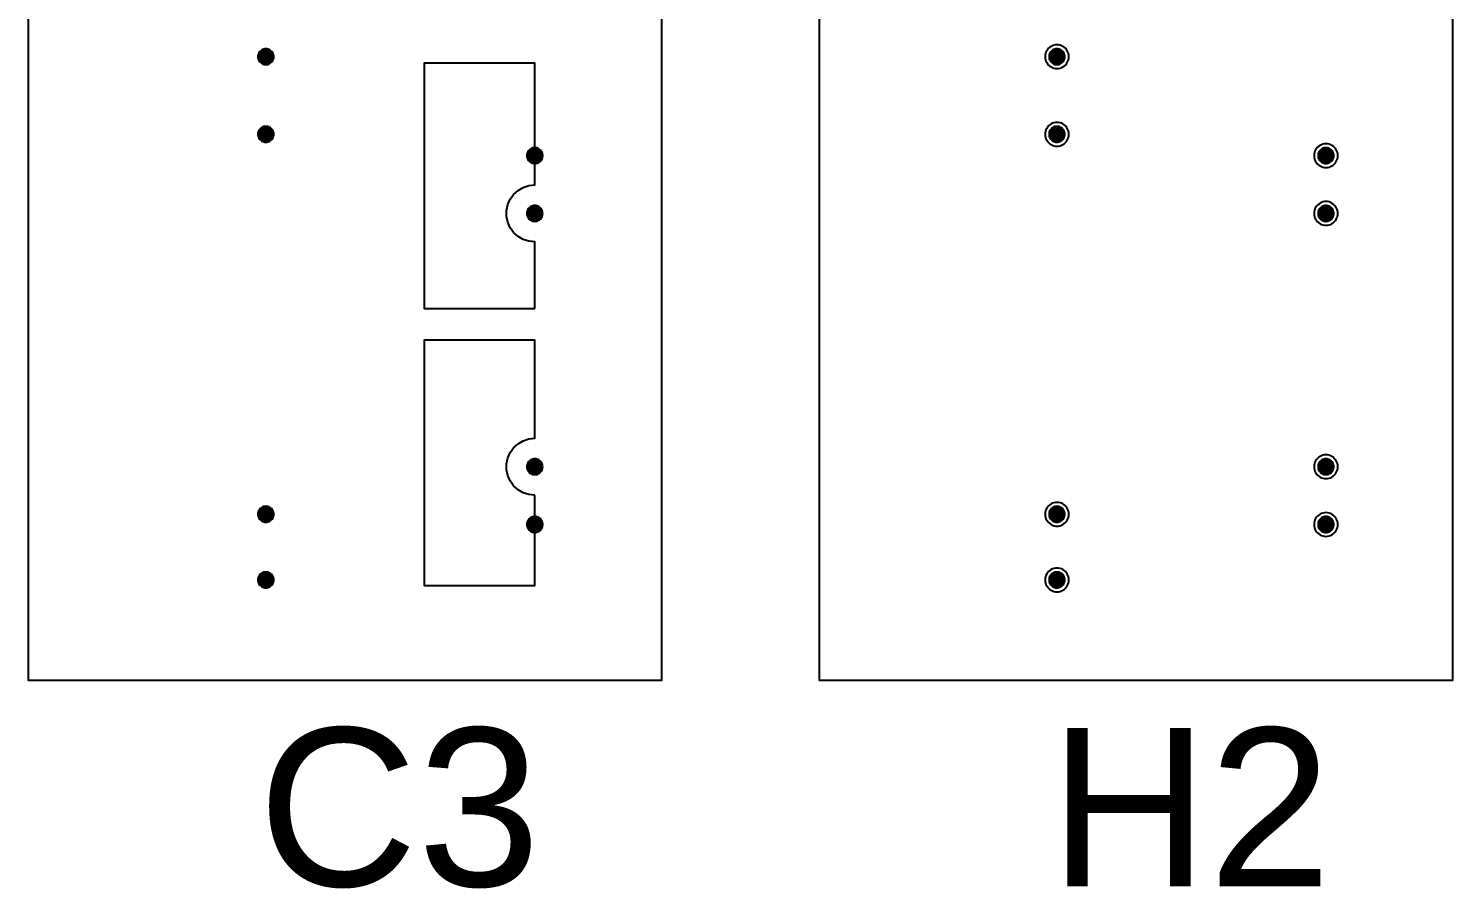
# Model space of a CAD drawing. Extents: x -2 to 177, y -6 to 16.
# Drawn here: x 88 to 97, y -5.81 to -0.38 of the extents above; entities that cross this region are included whole.
import ezdxf

# ---------------------------------------------------------------- set-up
doc = ezdxf.new("R2010")
doc.units = 0
doc.layers.get('0').update_dxf_attribs({"color": 255, "linetype": 'continuous'})
for name, color, linetype in [('C3', 43, 'continuous'), ('H2', 161, 'continuous'), ('Outline', 1, 'continuous'), ('V2', 103, 'continuous')]:
    doc.layers.add(name, color=color, linetype=linetype)
doc.styles.get("Standard").update_dxf_attribs({"font": 'ARIAL.TTF'})

msp = doc.modelspace()

# ---------------------------------------------------------------- linework, layer by layer
at = {"layer": 'C3'}
for points in [[(89.55, -0.56), (89.5496, -0.5535), (89.5483, -0.5471), (89.5462, -0.5409), (89.5433, -0.535), (89.5397, -0.5296), (89.5354, -0.5246), (89.5304, -0.5203), (89.525, -0.5167), (89.5191, -0.5138), (89.5129, -0.5117), (89.5065, -0.5104), (89.5, -0.51), (89.4935, -0.5104), (89.4871, -0.5117), (89.4809, -0.5138), (89.475, -0.5167), (89.4696, -0.5203), (89.4646, -0.5246), (89.4603, -0.5296), (89.4567, -0.535), (89.4538, -0.5409), (89.4517, -0.5471), (89.4504, -0.5535), (89.45, -0.56), (89.4504, -0.5665), (89.4517, -0.5729), (89.4538, -0.5791), (89.4567, -0.585), (89.4603, -0.5904), (89.4646, -0.5954), (89.4696, -0.5997), (89.475, -0.6033), (89.4809, -0.6062), (89.4871, -0.6083), (89.4935, -0.6096), (89.5, -0.61), (89.5065, -0.6096), (89.5129, -0.6083), (89.5191, -0.6062), (89.525, -0.6033), (89.5304, -0.5997), (89.5354, -0.5954), (89.5397, -0.5904), (89.5433, -0.585), (89.5462, -0.5791), (89.5483, -0.5729), (89.5496, -0.5665), (89.55, -0.56)], [(91.2, -2.15), (91.2, -1.73), (91.1626, -1.7261), (91.1268, -1.7144), (91.0942, -1.6956), (91.0662, -1.6704), (91.0441, -1.64), (91.0288, -1.6056), (91.021, -1.5688), (91.021, -1.5312), (91.0288, -1.4944), (91.0441, -1.46), (91.0662, -1.4296), (91.0942, -1.4044), (91.1268, -1.3856), (91.1626, -1.3739), (91.2, -1.37), (91.2, -1.235), (91.2191, -1.2312), (91.2354, -1.2204), (91.2462, -1.2041), (91.25, -1.185), (91.2462, -1.1659), (91.2354, -1.1496), (91.2191, -1.1388), (91.2, -1.135), (91.2, -0.6), (90.5, -0.6), (90.5, -2.15), (91.2, -2.15)], [(89.55, -1.05), (89.5496, -1.0435), (89.5483, -1.0371), (89.5462, -1.0309), (89.5433, -1.025), (89.5397, -1.0196), (89.5354, -1.0146), (89.5304, -1.0103), (89.525, -1.0067), (89.5191, -1.0038), (89.5129, -1.0017), (89.5065, -1.0004), (89.5, -1), (89.4935, -1.0004), (89.4871, -1.0017), (89.4809, -1.0038), (89.475, -1.0067), (89.4696, -1.0103), (89.4646, -1.0146), (89.4603, -1.0196), (89.4567, -1.025), (89.4538, -1.0309), (89.4517, -1.0371), (89.4504, -1.0435), (89.45, -1.05), (89.4504, -1.0565), (89.4517, -1.0629), (89.4538, -1.0691), (89.4567, -1.075), (89.4603, -1.0804), (89.4646, -1.0854), (89.4696, -1.0897), (89.475, -1.0933), (89.4809, -1.0962), (89.4871, -1.0983), (89.4935, -1.0996), (89.5, -1.1), (89.5065, -1.0996), (89.5129, -1.0983), (89.5191, -1.0962), (89.525, -1.0933), (89.5304, -1.0897), (89.5354, -1.0854), (89.5397, -1.0804), (89.5433, -1.075), (89.5462, -1.0691), (89.5483, -1.0629), (89.5496, -1.0565), (89.55, -1.05)], [(91.25, -1.55), (91.2496, -1.5435), (91.2483, -1.5371), (91.2462, -1.5309), (91.2433, -1.525), (91.2397, -1.5196), (91.2354, -1.5146), (91.2304, -1.5103), (91.225, -1.5067), (91.2191, -1.5038), (91.2129, -1.5017), (91.2065, -1.5004), (91.2, -1.5), (91.1935, -1.5004), (91.1871, -1.5017), (91.1809, -1.5038), (91.175, -1.5067), (91.1696, -1.5103), (91.1646, -1.5146), (91.1603, -1.5196), (91.1567, -1.525), (91.1538, -1.5309), (91.1517, -1.5371), (91.1504, -1.5435), (91.15, -1.55), (91.1504, -1.5565), (91.1517, -1.5629), (91.1538, -1.5691), (91.1567, -1.575), (91.1603, -1.5804), (91.1646, -1.5854), (91.1696, -1.5897), (91.175, -1.5933), (91.1809, -1.5962), (91.1871, -1.5983), (91.1935, -1.5996), (91.2, -1.6), (91.2065, -1.5996), (91.2129, -1.5983), (91.2191, -1.5962), (91.225, -1.5933), (91.2304, -1.5897), (91.2354, -1.5854), (91.2397, -1.5804), (91.2433, -1.575), (91.2462, -1.5691), (91.2483, -1.5629), (91.2496, -1.5565), (91.25, -1.55)], [(91.2, -3.33), (91.1626, -3.3261), (91.1268, -3.3144), (91.0942, -3.2956), (91.0662, -3.2704), (91.0441, -3.24), (91.0288, -3.2056), (91.021, -3.1688), (91.021, -3.1312), (91.0288, -3.0944), (91.0441, -3.06), (91.0662, -3.0296), (91.0942, -3.0044), (91.1268, -2.9856), (91.1626, -2.9739), (91.2, -2.97), (91.2, -2.35), (90.5, -2.35), (90.5, -3.9), (91.2, -3.9), (91.2, -3.565), (91.2191, -3.5612), (91.2354, -3.5504), (91.2462, -3.5341), (91.25, -3.515), (91.2462, -3.4959), (91.2354, -3.4796), (91.2191, -3.4688), (91.2, -3.465), (91.2, -3.33)], [(91.25, -3.15), (91.2496, -3.1435), (91.2483, -3.1371), (91.2462, -3.1309), (91.2433, -3.125), (91.2397, -3.1196), (91.2354, -3.1146), (91.2304, -3.1103), (91.225, -3.1067), (91.2191, -3.1038), (91.2129, -3.1017), (91.2065, -3.1004), (91.2, -3.1), (91.1935, -3.1004), (91.1871, -3.1017), (91.1809, -3.1038), (91.175, -3.1067), (91.1696, -3.1103), (91.1646, -3.1146), (91.1603, -3.1196), (91.1567, -3.125), (91.1538, -3.1309), (91.1517, -3.1371), (91.1504, -3.1435), (91.15, -3.15), (91.1504, -3.1565), (91.1517, -3.1629), (91.1538, -3.1691), (91.1567, -3.175), (91.1603, -3.1804), (91.1646, -3.1854), (91.1696, -3.1897), (91.175, -3.1933), (91.1809, -3.1962), (91.1871, -3.1983), (91.1935, -3.1996), (91.2, -3.2), (91.2065, -3.1996), (91.2129, -3.1983), (91.2191, -3.1962), (91.225, -3.1933), (91.2304, -3.1897), (91.2354, -3.1854), (91.2397, -3.1804), (91.2433, -3.175), (91.2462, -3.1691), (91.2483, -3.1629), (91.2496, -3.1565), (91.25, -3.15)], [(89.55, -3.45), (89.5496, -3.4435), (89.5483, -3.4371), (89.5462, -3.4309), (89.5433, -3.425), (89.5397, -3.4196), (89.5354, -3.4146), (89.5304, -3.4103), (89.525, -3.4067), (89.5191, -3.4038), (89.5129, -3.4017), (89.5065, -3.4004), (89.5, -3.4), (89.4935, -3.4004), (89.4871, -3.4017), (89.4809, -3.4038), (89.475, -3.4067), (89.4696, -3.4103), (89.4646, -3.4146), (89.4603, -3.4196), (89.4567, -3.425), (89.4538, -3.4309), (89.4517, -3.4371), (89.4504, -3.4435), (89.45, -3.45), (89.4504, -3.4565), (89.4517, -3.4629), (89.4538, -3.4691), (89.4567, -3.475), (89.4603, -3.4804), (89.4646, -3.4854), (89.4696, -3.4897), (89.475, -3.4933), (89.4809, -3.4962), (89.4871, -3.4983), (89.4935, -3.4996), (89.5, -3.5), (89.5065, -3.4996), (89.5129, -3.4983), (89.5191, -3.4962), (89.525, -3.4933), (89.5304, -3.4897), (89.5354, -3.4854), (89.5397, -3.4804), (89.5433, -3.475), (89.5462, -3.4691), (89.5483, -3.4629), (89.5496, -3.4565), (89.55, -3.45)], [(89.55, -3.865), (89.5496, -3.8585), (89.5483, -3.8521), (89.5462, -3.8459), (89.5433, -3.84), (89.5397, -3.8346), (89.5354, -3.8296), (89.5304, -3.8253), (89.525, -3.8217), (89.5191, -3.8188), (89.5129, -3.8167), (89.5065, -3.8154), (89.5, -3.815), (89.4935, -3.8154), (89.4871, -3.8167), (89.4809, -3.8188), (89.475, -3.8217), (89.4696, -3.8253), (89.4646, -3.8296), (89.4603, -3.8346), (89.4567, -3.84), (89.4538, -3.8459), (89.4517, -3.8521), (89.4504, -3.8585), (89.45, -3.865), (89.4504, -3.8715), (89.4517, -3.8779), (89.4538, -3.8841), (89.4567, -3.89), (89.4603, -3.8954), (89.4646, -3.9004), (89.4696, -3.9047), (89.475, -3.9083), (89.4809, -3.9112), (89.4871, -3.9133), (89.4935, -3.9146), (89.5, -3.915), (89.5065, -3.9146), (89.5129, -3.9133), (89.5191, -3.9112), (89.525, -3.9083), (89.5304, -3.9047), (89.5354, -3.9004), (89.5397, -3.8954), (89.5433, -3.89), (89.5462, -3.8841), (89.5483, -3.8779), (89.5496, -3.8715), (89.55, -3.865)]]:
    msp.add_lwpolyline(points, close=True, dxfattribs=at)
at = {"layer": 'H2'}
for points in [[(94.575, -0.56), (94.5744, -0.5502), (94.5724, -0.5406), (94.5693, -0.5313), (94.565, -0.5225), (94.5595, -0.5143), (94.553, -0.507), (94.5457, -0.5005), (94.5375, -0.495), (94.5287, -0.4907), (94.5194, -0.4876), (94.5098, -0.4856), (94.5, -0.485), (94.4902, -0.4856), (94.4806, -0.4876), (94.4713, -0.4907), (94.4625, -0.495), (94.4543, -0.5005), (94.447, -0.507), (94.4405, -0.5143), (94.435, -0.5225), (94.4307, -0.5313), (94.4276, -0.5406), (94.4256, -0.5502), (94.425, -0.56), (94.4256, -0.5698), (94.4276, -0.5794), (94.4307, -0.5887), (94.435, -0.5975), (94.4405, -0.6057), (94.447, -0.613), (94.4543, -0.6195), (94.4625, -0.625), (94.4713, -0.6293), (94.4806, -0.6324), (94.4902, -0.6344), (94.5, -0.635), (94.5098, -0.6344), (94.5194, -0.6324), (94.5287, -0.6293), (94.5375, -0.625), (94.5457, -0.6195), (94.553, -0.613), (94.5595, -0.6057), (94.565, -0.5975), (94.5693, -0.5887), (94.5724, -0.5794), (94.5744, -0.5698), (94.575, -0.56)], [(94.575, -1.05), (94.5744, -1.0402), (94.5724, -1.0306), (94.5693, -1.0213), (94.565, -1.0125), (94.5595, -1.0043), (94.553, -0.997), (94.5457, -0.9905), (94.5375, -0.985), (94.5287, -0.9807), (94.5194, -0.9776), (94.5098, -0.9756), (94.5, -0.975), (94.4902, -0.9756), (94.4806, -0.9776), (94.4713, -0.9807), (94.4625, -0.985), (94.4543, -0.9905), (94.447, -0.997), (94.4405, -1.0043), (94.435, -1.0125), (94.4307, -1.0213), (94.4276, -1.0306), (94.4256, -1.0402), (94.425, -1.05), (94.4256, -1.0598), (94.4276, -1.0694), (94.4307, -1.0787), (94.435, -1.0875), (94.4405, -1.0957), (94.447, -1.103), (94.4543, -1.1095), (94.4625, -1.115), (94.4713, -1.1193), (94.4806, -1.1224), (94.4902, -1.1244), (94.5, -1.125), (94.5098, -1.1244), (94.5194, -1.1224), (94.5287, -1.1193), (94.5375, -1.115), (94.5457, -1.1095), (94.553, -1.103), (94.5595, -1.0957), (94.565, -1.0875), (94.5693, -1.0787), (94.5724, -1.0694), (94.5744, -1.0598), (94.575, -1.05)], [(96.275, -1.185), (96.2744, -1.1752), (96.2724, -1.1656), (96.2693, -1.1563), (96.265, -1.1475), (96.2595, -1.1393), (96.253, -1.132), (96.2457, -1.1255), (96.2375, -1.12), (96.2287, -1.1157), (96.2194, -1.1126), (96.2098, -1.1106), (96.2, -1.11), (96.1902, -1.1106), (96.1806, -1.1126), (96.1713, -1.1157), (96.1625, -1.12), (96.1543, -1.1255), (96.147, -1.132), (96.1405, -1.1393), (96.135, -1.1475), (96.1307, -1.1563), (96.1276, -1.1656), (96.1256, -1.1752), (96.125, -1.185), (96.1256, -1.1948), (96.1276, -1.2044), (96.1307, -1.2137), (96.135, -1.2225), (96.1405, -1.2307), (96.147, -1.238), (96.1543, -1.2445), (96.1625, -1.25), (96.1713, -1.2543), (96.1806, -1.2574), (96.1902, -1.2594), (96.2, -1.26), (96.2098, -1.2594), (96.2194, -1.2574), (96.2287, -1.2543), (96.2375, -1.25), (96.2457, -1.2445), (96.253, -1.238), (96.2595, -1.2307), (96.265, -1.2225), (96.2693, -1.2137), (96.2724, -1.2044), (96.2744, -1.1948), (96.275, -1.185)], [(96.275, -1.55), (96.2744, -1.5402), (96.2724, -1.5306), (96.2693, -1.5213), (96.265, -1.5125), (96.2595, -1.5043), (96.253, -1.497), (96.2457, -1.4905), (96.2375, -1.485), (96.2287, -1.4807), (96.2194, -1.4776), (96.2098, -1.4756), (96.2, -1.475), (96.1902, -1.4756), (96.1806, -1.4776), (96.1713, -1.4807), (96.1625, -1.485), (96.1543, -1.4905), (96.147, -1.497), (96.1405, -1.5043), (96.135, -1.5125), (96.1307, -1.5213), (96.1276, -1.5306), (96.1256, -1.5402), (96.125, -1.55), (96.1256, -1.5598), (96.1276, -1.5694), (96.1307, -1.5787), (96.135, -1.5875), (96.1405, -1.5957), (96.147, -1.603), (96.1543, -1.6095), (96.1625, -1.615), (96.1713, -1.6193), (96.1806, -1.6224), (96.1902, -1.6244), (96.2, -1.625), (96.2098, -1.6244), (96.2194, -1.6224), (96.2287, -1.6193), (96.2375, -1.615), (96.2457, -1.6095), (96.253, -1.603), (96.2595, -1.5957), (96.265, -1.5875), (96.2693, -1.5787), (96.2724, -1.5694), (96.2744, -1.5598), (96.275, -1.55)], [(96.275, -3.15), (96.2744, -3.1402), (96.2724, -3.1306), (96.2693, -3.1213), (96.265, -3.1125), (96.2595, -3.1043), (96.253, -3.097), (96.2457, -3.0905), (96.2375, -3.085), (96.2287, -3.0807), (96.2194, -3.0776), (96.2098, -3.0756), (96.2, -3.075), (96.1902, -3.0756), (96.1806, -3.0776), (96.1713, -3.0807), (96.1625, -3.085), (96.1543, -3.0905), (96.147, -3.097), (96.1405, -3.1043), (96.135, -3.1125), (96.1307, -3.1213), (96.1276, -3.1306), (96.1256, -3.1402), (96.125, -3.15), (96.1256, -3.1598), (96.1276, -3.1694), (96.1307, -3.1787), (96.135, -3.1875), (96.1405, -3.1957), (96.147, -3.203), (96.1543, -3.2095), (96.1625, -3.215), (96.1713, -3.2193), (96.1806, -3.2224), (96.1902, -3.2244), (96.2, -3.225), (96.2098, -3.2244), (96.2194, -3.2224), (96.2287, -3.2193), (96.2375, -3.215), (96.2457, -3.2095), (96.253, -3.203), (96.2595, -3.1957), (96.265, -3.1875), (96.2693, -3.1787), (96.2724, -3.1694), (96.2744, -3.1598), (96.275, -3.15)], [(94.575, -3.45), (94.5744, -3.4402), (94.5724, -3.4306), (94.5693, -3.4213), (94.565, -3.4125), (94.5595, -3.4043), (94.553, -3.397), (94.5457, -3.3905), (94.5375, -3.385), (94.5287, -3.3807), (94.5194, -3.3776), (94.5098, -3.3756), (94.5, -3.375), (94.4902, -3.3756), (94.4806, -3.3776), (94.4713, -3.3807), (94.4625, -3.385), (94.4543, -3.3905), (94.447, -3.397), (94.4405, -3.4043), (94.435, -3.4125), (94.4307, -3.4213), (94.4276, -3.4306), (94.4256, -3.4402), (94.425, -3.45), (94.4256, -3.4598), (94.4276, -3.4694), (94.4307, -3.4787), (94.435, -3.4875), (94.4405, -3.4957), (94.447, -3.503), (94.4543, -3.5095), (94.4625, -3.515), (94.4713, -3.5193), (94.4806, -3.5224), (94.4902, -3.5244), (94.5, -3.525), (94.5098, -3.5244), (94.5194, -3.5224), (94.5287, -3.5193), (94.5375, -3.515), (94.5457, -3.5095), (94.553, -3.503), (94.5595, -3.4957), (94.565, -3.4875), (94.5693, -3.4787), (94.5724, -3.4694), (94.5744, -3.4598), (94.575, -3.45)], [(96.275, -3.515), (96.2744, -3.5052), (96.2724, -3.4956), (96.2693, -3.4863), (96.265, -3.4775), (96.2595, -3.4693), (96.253, -3.462), (96.2457, -3.4555), (96.2375, -3.45), (96.2287, -3.4457), (96.2194, -3.4426), (96.2098, -3.4406), (96.2, -3.44), (96.1902, -3.4406), (96.1806, -3.4426), (96.1713, -3.4457), (96.1625, -3.45), (96.1543, -3.4555), (96.147, -3.462), (96.1405, -3.4693), (96.135, -3.4775), (96.1307, -3.4863), (96.1276, -3.4956), (96.1256, -3.5052), (96.125, -3.515), (96.1256, -3.5248), (96.1276, -3.5344), (96.1307, -3.5437), (96.135, -3.5525), (96.1405, -3.5607), (96.147, -3.568), (96.1543, -3.5745), (96.1625, -3.58), (96.1713, -3.5843), (96.1806, -3.5874), (96.1902, -3.5894), (96.2, -3.59), (96.2098, -3.5894), (96.2194, -3.5874), (96.2287, -3.5843), (96.2375, -3.58), (96.2457, -3.5745), (96.253, -3.568), (96.2595, -3.5607), (96.265, -3.5525), (96.2693, -3.5437), (96.2724, -3.5344), (96.2744, -3.5248), (96.275, -3.515)], [(94.575, -3.865), (94.5744, -3.8552), (94.5724, -3.8456), (94.5693, -3.8363), (94.565, -3.8275), (94.5595, -3.8193), (94.553, -3.812), (94.5457, -3.8055), (94.5375, -3.8), (94.5287, -3.7957), (94.5194, -3.7926), (94.5098, -3.7906), (94.5, -3.79), (94.4902, -3.7906), (94.4806, -3.7926), (94.4713, -3.7957), (94.4625, -3.8), (94.4543, -3.8055), (94.447, -3.812), (94.4405, -3.8193), (94.435, -3.8275), (94.4307, -3.8363), (94.4276, -3.8456), (94.4256, -3.8552), (94.425, -3.865), (94.4256, -3.8748), (94.4276, -3.8844), (94.4307, -3.8937), (94.435, -3.9025), (94.4405, -3.9107), (94.447, -3.918), (94.4543, -3.9245), (94.4625, -3.93), (94.4713, -3.9343), (94.4806, -3.9374), (94.4902, -3.9394), (94.5, -3.94), (94.5098, -3.9394), (94.5194, -3.9374), (94.5287, -3.9343), (94.5375, -3.93), (94.5457, -3.9245), (94.553, -3.918), (94.5595, -3.9107), (94.565, -3.9025), (94.5693, -3.8937), (94.5724, -3.8844), (94.5744, -3.8748), (94.575, -3.865)]]:
    msp.add_lwpolyline(points, close=True, dxfattribs=at)
at = {"layer": 'Outline'}
for points in [[(92, 4.5), (92, -4.5), (88, -4.5), (88, 4.5)], [(97, 4.5), (97, -4.5), (93, -4.5), (93, 4.5)]]:
    msp.add_lwpolyline(points, close=True, dxfattribs=at)
at = {"layer": 'V2'}
for points in [[(89.55, -0.56), (89.5496, -0.5535), (89.5483, -0.5471), (89.5462, -0.5409), (89.5433, -0.535), (89.5397, -0.5296), (89.5354, -0.5246), (89.5304, -0.5203), (89.525, -0.5167), (89.5191, -0.5138), (89.5129, -0.5117), (89.5065, -0.5104), (89.5, -0.51), (89.4935, -0.5104), (89.4871, -0.5117), (89.4809, -0.5138), (89.475, -0.5167), (89.4696, -0.5203), (89.4646, -0.5246), (89.4603, -0.5296), (89.4567, -0.535), (89.4538, -0.5409), (89.4517, -0.5471), (89.4504, -0.5535), (89.45, -0.56), (89.4504, -0.5665), (89.4517, -0.5729), (89.4538, -0.5791), (89.4567, -0.585), (89.4603, -0.5904), (89.4646, -0.5954), (89.4696, -0.5997), (89.475, -0.6033), (89.4809, -0.6062), (89.4871, -0.6083), (89.4935, -0.6096), (89.5, -0.61), (89.5065, -0.6096), (89.5129, -0.6083), (89.5191, -0.6062), (89.525, -0.6033), (89.5304, -0.5997), (89.5354, -0.5954), (89.5397, -0.5904), (89.5433, -0.585), (89.5462, -0.5791), (89.5483, -0.5729), (89.5496, -0.5665), (89.55, -0.56)], [(94.55, -0.56), (94.5496, -0.5535), (94.5483, -0.5471), (94.5462, -0.5409), (94.5433, -0.535), (94.5397, -0.5296), (94.5354, -0.5246), (94.5304, -0.5203), (94.525, -0.5167), (94.5191, -0.5138), (94.5129, -0.5117), (94.5065, -0.5104), (94.5, -0.51), (94.4935, -0.5104), (94.4871, -0.5117), (94.4809, -0.5138), (94.475, -0.5167), (94.4696, -0.5203), (94.4646, -0.5246), (94.4603, -0.5296), (94.4567, -0.535), (94.4538, -0.5409), (94.4517, -0.5471), (94.4504, -0.5535), (94.45, -0.56), (94.4504, -0.5665), (94.4517, -0.5729), (94.4538, -0.5791), (94.4567, -0.585), (94.4603, -0.5904), (94.4646, -0.5954), (94.4696, -0.5997), (94.475, -0.6033), (94.4809, -0.6062), (94.4871, -0.6083), (94.4935, -0.6096), (94.5, -0.61), (94.5065, -0.6096), (94.5129, -0.6083), (94.5191, -0.6062), (94.525, -0.6033), (94.5304, -0.5997), (94.5354, -0.5954), (94.5397, -0.5904), (94.5433, -0.585), (94.5462, -0.5791), (94.5483, -0.5729), (94.5496, -0.5665), (94.55, -0.56)], [(89.55, -1.05), (89.5496, -1.0435), (89.5483, -1.0371), (89.5462, -1.0309), (89.5433, -1.025), (89.5397, -1.0196), (89.5354, -1.0146), (89.5304, -1.0103), (89.525, -1.0067), (89.5191, -1.0038), (89.5129, -1.0017), (89.5065, -1.0004), (89.5, -1), (89.4935, -1.0004), (89.4871, -1.0017), (89.4809, -1.0038), (89.475, -1.0067), (89.4696, -1.0103), (89.4646, -1.0146), (89.4603, -1.0196), (89.4567, -1.025), (89.4538, -1.0309), (89.4517, -1.0371), (89.4504, -1.0435), (89.45, -1.05), (89.4504, -1.0565), (89.4517, -1.0629), (89.4538, -1.0691), (89.4567, -1.075), (89.4603, -1.0804), (89.4646, -1.0854), (89.4696, -1.0897), (89.475, -1.0933), (89.4809, -1.0962), (89.4871, -1.0983), (89.4935, -1.0996), (89.5, -1.1), (89.5065, -1.0996), (89.5129, -1.0983), (89.5191, -1.0962), (89.525, -1.0933), (89.5304, -1.0897), (89.5354, -1.0854), (89.5397, -1.0804), (89.5433, -1.075), (89.5462, -1.0691), (89.5483, -1.0629), (89.5496, -1.0565), (89.55, -1.05)], [(94.55, -1.05), (94.5496, -1.0435), (94.5483, -1.0371), (94.5462, -1.0309), (94.5433, -1.025), (94.5397, -1.0196), (94.5354, -1.0146), (94.5304, -1.0103), (94.525, -1.0067), (94.5191, -1.0038), (94.5129, -1.0017), (94.5065, -1.0004), (94.5, -1), (94.4935, -1.0004), (94.4871, -1.0017), (94.4809, -1.0038), (94.475, -1.0067), (94.4696, -1.0103), (94.4646, -1.0146), (94.4603, -1.0196), (94.4567, -1.025), (94.4538, -1.0309), (94.4517, -1.0371), (94.4504, -1.0435), (94.45, -1.05), (94.4504, -1.0565), (94.4517, -1.0629), (94.4538, -1.0691), (94.4567, -1.075), (94.4603, -1.0804), (94.4646, -1.0854), (94.4696, -1.0897), (94.475, -1.0933), (94.4809, -1.0962), (94.4871, -1.0983), (94.4935, -1.0996), (94.5, -1.1), (94.5065, -1.0996), (94.5129, -1.0983), (94.5191, -1.0962), (94.525, -1.0933), (94.5304, -1.0897), (94.5354, -1.0854), (94.5397, -1.0804), (94.5433, -1.075), (94.5462, -1.0691), (94.5483, -1.0629), (94.5496, -1.0565), (94.55, -1.05)], [(91.25, -1.185), (91.2496, -1.1785), (91.2483, -1.1721), (91.2462, -1.1659), (91.2433, -1.16), (91.2397, -1.1546), (91.2354, -1.1496), (91.2304, -1.1453), (91.225, -1.1417), (91.2191, -1.1388), (91.2129, -1.1367), (91.2065, -1.1354), (91.2, -1.135), (91.1935, -1.1354), (91.1871, -1.1367), (91.1809, -1.1388), (91.175, -1.1417), (91.1696, -1.1453), (91.1646, -1.1496), (91.1603, -1.1546), (91.1567, -1.16), (91.1538, -1.1659), (91.1517, -1.1721), (91.1504, -1.1785), (91.15, -1.185), (91.1504, -1.1915), (91.1517, -1.1979), (91.1538, -1.2041), (91.1567, -1.21), (91.1603, -1.2154), (91.1646, -1.2204), (91.1696, -1.2247), (91.175, -1.2283), (91.1809, -1.2312), (91.1871, -1.2333), (91.1935, -1.2346), (91.2, -1.235), (91.2065, -1.2346), (91.2129, -1.2333), (91.2191, -1.2312), (91.225, -1.2283), (91.2304, -1.2247), (91.2354, -1.2204), (91.2397, -1.2154), (91.2433, -1.21), (91.2462, -1.2041), (91.2483, -1.1979), (91.2496, -1.1915), (91.25, -1.185)], [(96.25, -1.185), (96.2496, -1.1785), (96.2483, -1.1721), (96.2462, -1.1659), (96.2433, -1.16), (96.2397, -1.1546), (96.2354, -1.1496), (96.2304, -1.1453), (96.225, -1.1417), (96.2191, -1.1388), (96.2129, -1.1367), (96.2065, -1.1354), (96.2, -1.135), (96.1935, -1.1354), (96.1871, -1.1367), (96.1809, -1.1388), (96.175, -1.1417), (96.1696, -1.1453), (96.1646, -1.1496), (96.1603, -1.1546), (96.1567, -1.16), (96.1538, -1.1659), (96.1517, -1.1721), (96.1504, -1.1785), (96.15, -1.185), (96.1504, -1.1915), (96.1517, -1.1979), (96.1538, -1.2041), (96.1567, -1.21), (96.1603, -1.2154), (96.1646, -1.2204), (96.1696, -1.2247), (96.175, -1.2283), (96.1809, -1.2312), (96.1871, -1.2333), (96.1935, -1.2346), (96.2, -1.235), (96.2065, -1.2346), (96.2129, -1.2333), (96.2191, -1.2312), (96.225, -1.2283), (96.2304, -1.2247), (96.2354, -1.2204), (96.2397, -1.2154), (96.2433, -1.21), (96.2462, -1.2041), (96.2483, -1.1979), (96.2496, -1.1915), (96.25, -1.185)], [(91.25, -1.55), (91.2496, -1.5435), (91.2483, -1.5371), (91.2462, -1.5309), (91.2433, -1.525), (91.2397, -1.5196), (91.2354, -1.5146), (91.2304, -1.5103), (91.225, -1.5067), (91.2191, -1.5038), (91.2129, -1.5017), (91.2065, -1.5004), (91.2, -1.5), (91.1935, -1.5004), (91.1871, -1.5017), (91.1809, -1.5038), (91.175, -1.5067), (91.1696, -1.5103), (91.1646, -1.5146), (91.1603, -1.5196), (91.1567, -1.525), (91.1538, -1.5309), (91.1517, -1.5371), (91.1504, -1.5435), (91.15, -1.55), (91.1504, -1.5565), (91.1517, -1.5629), (91.1538, -1.5691), (91.1567, -1.575), (91.1603, -1.5804), (91.1646, -1.5854), (91.1696, -1.5897), (91.175, -1.5933), (91.1809, -1.5962), (91.1871, -1.5983), (91.1935, -1.5996), (91.2, -1.6), (91.2065, -1.5996), (91.2129, -1.5983), (91.2191, -1.5962), (91.225, -1.5933), (91.2304, -1.5897), (91.2354, -1.5854), (91.2397, -1.5804), (91.2433, -1.575), (91.2462, -1.5691), (91.2483, -1.5629), (91.2496, -1.5565), (91.25, -1.55)], [(96.25, -1.55), (96.2496, -1.5435), (96.2483, -1.5371), (96.2462, -1.5309), (96.2433, -1.525), (96.2397, -1.5196), (96.2354, -1.5146), (96.2304, -1.5103), (96.225, -1.5067), (96.2191, -1.5038), (96.2129, -1.5017), (96.2065, -1.5004), (96.2, -1.5), (96.1935, -1.5004), (96.1871, -1.5017), (96.1809, -1.5038), (96.175, -1.5067), (96.1696, -1.5103), (96.1646, -1.5146), (96.1603, -1.5196), (96.1567, -1.525), (96.1538, -1.5309), (96.1517, -1.5371), (96.1504, -1.5435), (96.15, -1.55), (96.1504, -1.5565), (96.1517, -1.5629), (96.1538, -1.5691), (96.1567, -1.575), (96.1603, -1.5804), (96.1646, -1.5854), (96.1696, -1.5897), (96.175, -1.5933), (96.1809, -1.5962), (96.1871, -1.5983), (96.1935, -1.5996), (96.2, -1.6), (96.2065, -1.5996), (96.2129, -1.5983), (96.2191, -1.5962), (96.225, -1.5933), (96.2304, -1.5897), (96.2354, -1.5854), (96.2397, -1.5804), (96.2433, -1.575), (96.2462, -1.5691), (96.2483, -1.5629), (96.2496, -1.5565), (96.25, -1.55)], [(91.25, -3.15), (91.2496, -3.1435), (91.2483, -3.1371), (91.2462, -3.1309), (91.2433, -3.125), (91.2397, -3.1196), (91.2354, -3.1146), (91.2304, -3.1103), (91.225, -3.1067), (91.2191, -3.1038), (91.2129, -3.1017), (91.2065, -3.1004), (91.2, -3.1), (91.1935, -3.1004), (91.1871, -3.1017), (91.1809, -3.1038), (91.175, -3.1067), (91.1696, -3.1103), (91.1646, -3.1146), (91.1603, -3.1196), (91.1567, -3.125), (91.1538, -3.1309), (91.1517, -3.1371), (91.1504, -3.1435), (91.15, -3.15), (91.1504, -3.1565), (91.1517, -3.1629), (91.1538, -3.1691), (91.1567, -3.175), (91.1603, -3.1804), (91.1646, -3.1854), (91.1696, -3.1897), (91.175, -3.1933), (91.1809, -3.1962), (91.1871, -3.1983), (91.1935, -3.1996), (91.2, -3.2), (91.2065, -3.1996), (91.2129, -3.1983), (91.2191, -3.1962), (91.225, -3.1933), (91.2304, -3.1897), (91.2354, -3.1854), (91.2397, -3.1804), (91.2433, -3.175), (91.2462, -3.1691), (91.2483, -3.1629), (91.2496, -3.1565), (91.25, -3.15)], [(96.25, -3.15), (96.2496, -3.1435), (96.2483, -3.1371), (96.2462, -3.1309), (96.2433, -3.125), (96.2397, -3.1196), (96.2354, -3.1146), (96.2304, -3.1103), (96.225, -3.1067), (96.2191, -3.1038), (96.2129, -3.1017), (96.2065, -3.1004), (96.2, -3.1), (96.1935, -3.1004), (96.1871, -3.1017), (96.1809, -3.1038), (96.175, -3.1067), (96.1696, -3.1103), (96.1646, -3.1146), (96.1603, -3.1196), (96.1567, -3.125), (96.1538, -3.1309), (96.1517, -3.1371), (96.1504, -3.1435), (96.15, -3.15), (96.1504, -3.1565), (96.1517, -3.1629), (96.1538, -3.1691), (96.1567, -3.175), (96.1603, -3.1804), (96.1646, -3.1854), (96.1696, -3.1897), (96.175, -3.1933), (96.1809, -3.1962), (96.1871, -3.1983), (96.1935, -3.1996), (96.2, -3.2), (96.2065, -3.1996), (96.2129, -3.1983), (96.2191, -3.1962), (96.225, -3.1933), (96.2304, -3.1897), (96.2354, -3.1854), (96.2397, -3.1804), (96.2433, -3.175), (96.2462, -3.1691), (96.2483, -3.1629), (96.2496, -3.1565), (96.25, -3.15)], [(89.55, -3.45), (89.5496, -3.4435), (89.5483, -3.4371), (89.5462, -3.4309), (89.5433, -3.425), (89.5397, -3.4196), (89.5354, -3.4146), (89.5304, -3.4103), (89.525, -3.4067), (89.5191, -3.4038), (89.5129, -3.4017), (89.5065, -3.4004), (89.5, -3.4), (89.4935, -3.4004), (89.4871, -3.4017), (89.4809, -3.4038), (89.475, -3.4067), (89.4696, -3.4103), (89.4646, -3.4146), (89.4603, -3.4196), (89.4567, -3.425), (89.4538, -3.4309), (89.4517, -3.4371), (89.4504, -3.4435), (89.45, -3.45), (89.4504, -3.4565), (89.4517, -3.4629), (89.4538, -3.4691), (89.4567, -3.475), (89.4603, -3.4804), (89.4646, -3.4854), (89.4696, -3.4897), (89.475, -3.4933), (89.4809, -3.4962), (89.4871, -3.4983), (89.4935, -3.4996), (89.5, -3.5), (89.5065, -3.4996), (89.5129, -3.4983), (89.5191, -3.4962), (89.525, -3.4933), (89.5304, -3.4897), (89.5354, -3.4854), (89.5397, -3.4804), (89.5433, -3.475), (89.5462, -3.4691), (89.5483, -3.4629), (89.5496, -3.4565), (89.55, -3.45)], [(94.55, -3.45), (94.5496, -3.4435), (94.5483, -3.4371), (94.5462, -3.4309), (94.5433, -3.425), (94.5397, -3.4196), (94.5354, -3.4146), (94.5304, -3.4103), (94.525, -3.4067), (94.5191, -3.4038), (94.5129, -3.4017), (94.5065, -3.4004), (94.5, -3.4), (94.4935, -3.4004), (94.4871, -3.4017), (94.4809, -3.4038), (94.475, -3.4067), (94.4696, -3.4103), (94.4646, -3.4146), (94.4603, -3.4196), (94.4567, -3.425), (94.4538, -3.4309), (94.4517, -3.4371), (94.4504, -3.4435), (94.45, -3.45), (94.4504, -3.4565), (94.4517, -3.4629), (94.4538, -3.4691), (94.4567, -3.475), (94.4603, -3.4804), (94.4646, -3.4854), (94.4696, -3.4897), (94.475, -3.4933), (94.4809, -3.4962), (94.4871, -3.4983), (94.4935, -3.4996), (94.5, -3.5), (94.5065, -3.4996), (94.5129, -3.4983), (94.5191, -3.4962), (94.525, -3.4933), (94.5304, -3.4897), (94.5354, -3.4854), (94.5397, -3.4804), (94.5433, -3.475), (94.5462, -3.4691), (94.5483, -3.4629), (94.5496, -3.4565), (94.55, -3.45)], [(91.25, -3.515), (91.2496, -3.5085), (91.2483, -3.5021), (91.2462, -3.4959), (91.2433, -3.49), (91.2397, -3.4846), (91.2354, -3.4796), (91.2304, -3.4753), (91.225, -3.4717), (91.2191, -3.4688), (91.2129, -3.4667), (91.2065, -3.4654), (91.2, -3.465), (91.1935, -3.4654), (91.1871, -3.4667), (91.1809, -3.4688), (91.175, -3.4717), (91.1696, -3.4753), (91.1646, -3.4796), (91.1603, -3.4846), (91.1567, -3.49), (91.1538, -3.4959), (91.1517, -3.5021), (91.1504, -3.5085), (91.15, -3.515), (91.1504, -3.5215), (91.1517, -3.5279), (91.1538, -3.5341), (91.1567, -3.54), (91.1603, -3.5454), (91.1646, -3.5504), (91.1696, -3.5547), (91.175, -3.5583), (91.1809, -3.5612), (91.1871, -3.5633), (91.1935, -3.5646), (91.2, -3.565), (91.2065, -3.5646), (91.2129, -3.5633), (91.2191, -3.5612), (91.225, -3.5583), (91.2304, -3.5547), (91.2354, -3.5504), (91.2397, -3.5454), (91.2433, -3.54), (91.2462, -3.5341), (91.2483, -3.5279), (91.2496, -3.5215), (91.25, -3.515)], [(96.25, -3.515), (96.2496, -3.5085), (96.2483, -3.5021), (96.2462, -3.4959), (96.2433, -3.49), (96.2397, -3.4846), (96.2354, -3.4796), (96.2304, -3.4753), (96.225, -3.4717), (96.2191, -3.4688), (96.2129, -3.4667), (96.2065, -3.4654), (96.2, -3.465), (96.1935, -3.4654), (96.1871, -3.4667), (96.1809, -3.4688), (96.175, -3.4717), (96.1696, -3.4753), (96.1646, -3.4796), (96.1603, -3.4846), (96.1567, -3.49), (96.1538, -3.4959), (96.1517, -3.5021), (96.1504, -3.5085), (96.15, -3.515), (96.1504, -3.5215), (96.1517, -3.5279), (96.1538, -3.5341), (96.1567, -3.54), (96.1603, -3.5454), (96.1646, -3.5504), (96.1696, -3.5547), (96.175, -3.5583), (96.1809, -3.5612), (96.1871, -3.5633), (96.1935, -3.5646), (96.2, -3.565), (96.2065, -3.5646), (96.2129, -3.5633), (96.2191, -3.5612), (96.225, -3.5583), (96.2304, -3.5547), (96.2354, -3.5504), (96.2397, -3.5454), (96.2433, -3.54), (96.2462, -3.5341), (96.2483, -3.5279), (96.2496, -3.5215), (96.25, -3.515)], [(89.55, -3.865), (89.5496, -3.8585), (89.5483, -3.8521), (89.5462, -3.8459), (89.5433, -3.84), (89.5397, -3.8346), (89.5354, -3.8296), (89.5304, -3.8253), (89.525, -3.8217), (89.5191, -3.8188), (89.5129, -3.8167), (89.5065, -3.8154), (89.5, -3.815), (89.4935, -3.8154), (89.4871, -3.8167), (89.4809, -3.8188), (89.475, -3.8217), (89.4696, -3.8253), (89.4646, -3.8296), (89.4603, -3.8346), (89.4567, -3.84), (89.4538, -3.8459), (89.4517, -3.8521), (89.4504, -3.8585), (89.45, -3.865), (89.4504, -3.8715), (89.4517, -3.8779), (89.4538, -3.8841), (89.4567, -3.89), (89.4603, -3.8954), (89.4646, -3.9004), (89.4696, -3.9047), (89.475, -3.9083), (89.4809, -3.9112), (89.4871, -3.9133), (89.4935, -3.9146), (89.5, -3.915), (89.5065, -3.9146), (89.5129, -3.9133), (89.5191, -3.9112), (89.525, -3.9083), (89.5304, -3.9047), (89.5354, -3.9004), (89.5397, -3.8954), (89.5433, -3.89), (89.5462, -3.8841), (89.5483, -3.8779), (89.5496, -3.8715), (89.55, -3.865)], [(94.55, -3.865), (94.5496, -3.8585), (94.5483, -3.8521), (94.5462, -3.8459), (94.5433, -3.84), (94.5397, -3.8346), (94.5354, -3.8296), (94.5304, -3.8253), (94.525, -3.8217), (94.5191, -3.8188), (94.5129, -3.8167), (94.5065, -3.8154), (94.5, -3.815), (94.4935, -3.8154), (94.4871, -3.8167), (94.4809, -3.8188), (94.475, -3.8217), (94.4696, -3.8253), (94.4646, -3.8296), (94.4603, -3.8346), (94.4567, -3.84), (94.4538, -3.8459), (94.4517, -3.8521), (94.4504, -3.8585), (94.45, -3.865), (94.4504, -3.8715), (94.4517, -3.8779), (94.4538, -3.8841), (94.4567, -3.89), (94.4603, -3.8954), (94.4646, -3.9004), (94.4696, -3.9047), (94.475, -3.9083), (94.4809, -3.9112), (94.4871, -3.9133), (94.4935, -3.9146), (94.5, -3.915), (94.5065, -3.9146), (94.5129, -3.9133), (94.5191, -3.9112), (94.525, -3.9083), (94.5304, -3.9047), (94.5354, -3.9004), (94.5397, -3.8954), (94.5433, -3.89), (94.5462, -3.8841), (94.5483, -3.8779), (94.5496, -3.8715), (94.55, -3.865)]]:
    msp.add_lwpolyline(points, close=True, dxfattribs=at)
for points in [[(89.4646, -0.5246), (89.4538, -0.5409), (89.5, -0.56)], [(89.4809, -0.5138), (89.4646, -0.5246), (89.5, -0.56)], [(89.5, -0.51), (89.4809, -0.5138), (89.5, -0.56)], [(89.5191, -0.5138), (89.5, -0.51), (89.5, -0.56)], [(89.5354, -0.5246), (89.5191, -0.5138), (89.5, -0.56)], [(89.5462, -0.5409), (89.5354, -0.5246), (89.5, -0.56)], [(94.4646, -0.5246), (94.4538, -0.5409), (94.5, -0.56)], [(94.4809, -0.5138), (94.4646, -0.5246), (94.5, -0.56)], [(94.5, -0.51), (94.4809, -0.5138), (94.5, -0.56)], [(94.5191, -0.5138), (94.5, -0.51), (94.5, -0.56)], [(94.5354, -0.5246), (94.5191, -0.5138), (94.5, -0.56)], [(94.5462, -0.5409), (94.5354, -0.5246), (94.5, -0.56)], [(89.4538, -0.5409), (89.45, -0.56), (89.5, -0.56)], [(89.45, -0.56), (89.4538, -0.5791), (89.5, -0.56)], [(89.4538, -0.5791), (89.4646, -0.5954), (89.5, -0.56)], [(89.4646, -0.5954), (89.4809, -0.6062), (89.5, -0.56)], [(89.4809, -0.6062), (89.5, -0.61), (89.5, -0.56)], [(89.55, -0.56), (89.5462, -0.5409), (89.5, -0.56)], [(89.5, -0.61), (89.5191, -0.6062), (89.5, -0.56)], [(89.5191, -0.6062), (89.5354, -0.5954), (89.5, -0.56)], [(89.5354, -0.5954), (89.5462, -0.5791), (89.5, -0.56)], [(89.5462, -0.5791), (89.55, -0.56), (89.5, -0.56)], [(94.4538, -0.5409), (94.45, -0.56), (94.5, -0.56)], [(94.45, -0.56), (94.4538, -0.5791), (94.5, -0.56)], [(94.4538, -0.5791), (94.4646, -0.5954), (94.5, -0.56)], [(94.4646, -0.5954), (94.4809, -0.6062), (94.5, -0.56)], [(94.4809, -0.6062), (94.5, -0.61), (94.5, -0.56)], [(94.55, -0.56), (94.5462, -0.5409), (94.5, -0.56)], [(94.5, -0.61), (94.5191, -0.6062), (94.5, -0.56)], [(94.5191, -0.6062), (94.5354, -0.5954), (94.5, -0.56)], [(94.5354, -0.5954), (94.5462, -0.5791), (94.5, -0.56)], [(94.5462, -0.5791), (94.55, -0.56), (94.5, -0.56)], [(89.4538, -1.0309), (89.45, -1.05), (89.5, -1.05)], [(89.45, -1.05), (89.4538, -1.0691), (89.5, -1.05)], [(89.4646, -1.0146), (89.4538, -1.0309), (89.5, -1.05)], [(89.4538, -1.0691), (89.4646, -1.0854), (89.5, -1.05)], [(89.4809, -1.0038), (89.4646, -1.0146), (89.5, -1.05)], [(89.4646, -1.0854), (89.4809, -1.0962), (89.5, -1.05)], [(89.5, -1), (89.4809, -1.0038), (89.5, -1.05)], [(89.4809, -1.0962), (89.5, -1.1), (89.5, -1.05)], [(89.5191, -1.0038), (89.5, -1), (89.5, -1.05)], [(89.5354, -1.0146), (89.5191, -1.0038), (89.5, -1.05)], [(89.5462, -1.0309), (89.5354, -1.0146), (89.5, -1.05)], [(89.55, -1.05), (89.5462, -1.0309), (89.5, -1.05)], [(89.5, -1.1), (89.5191, -1.0962), (89.5, -1.05)], [(89.5191, -1.0962), (89.5354, -1.0854), (89.5, -1.05)], [(89.5354, -1.0854), (89.5462, -1.0691), (89.5, -1.05)], [(89.5462, -1.0691), (89.55, -1.05), (89.5, -1.05)], [(94.4538, -1.0309), (94.45, -1.05), (94.5, -1.05)], [(94.45, -1.05), (94.4538, -1.0691), (94.5, -1.05)], [(94.4646, -1.0146), (94.4538, -1.0309), (94.5, -1.05)], [(94.4538, -1.0691), (94.4646, -1.0854), (94.5, -1.05)], [(94.4809, -1.0038), (94.4646, -1.0146), (94.5, -1.05)], [(94.4646, -1.0854), (94.4809, -1.0962), (94.5, -1.05)], [(94.5, -1), (94.4809, -1.0038), (94.5, -1.05)], [(94.4809, -1.0962), (94.5, -1.1), (94.5, -1.05)], [(94.5191, -1.0038), (94.5, -1), (94.5, -1.05)], [(94.5354, -1.0146), (94.5191, -1.0038), (94.5, -1.05)], [(94.5462, -1.0309), (94.5354, -1.0146), (94.5, -1.05)], [(94.55, -1.05), (94.5462, -1.0309), (94.5, -1.05)], [(94.5, -1.1), (94.5191, -1.0962), (94.5, -1.05)], [(94.5191, -1.0962), (94.5354, -1.0854), (94.5, -1.05)], [(94.5354, -1.0854), (94.5462, -1.0691), (94.5, -1.05)], [(94.5462, -1.0691), (94.55, -1.05), (94.5, -1.05)], [(91.1538, -1.1659), (91.15, -1.185), (91.2, -1.185)], [(91.1646, -1.1496), (91.1538, -1.1659), (91.2, -1.185)], [(91.1809, -1.1388), (91.1646, -1.1496), (91.2, -1.185)], [(91.2, -1.135), (91.1809, -1.1388), (91.2, -1.185)], [(91.2191, -1.1388), (91.2, -1.135), (91.2, -1.185)], [(91.2354, -1.1496), (91.2191, -1.1388), (91.2, -1.185)], [(91.2462, -1.1659), (91.2354, -1.1496), (91.2, -1.185)], [(91.25, -1.185), (91.2462, -1.1659), (91.2, -1.185)], [(96.1538, -1.1659), (96.15, -1.185), (96.2, -1.185)], [(96.1646, -1.1496), (96.1538, -1.1659), (96.2, -1.185)], [(96.1809, -1.1388), (96.1646, -1.1496), (96.2, -1.185)], [(96.2, -1.135), (96.1809, -1.1388), (96.2, -1.185)], [(96.2191, -1.1388), (96.2, -1.135), (96.2, -1.185)], [(96.2354, -1.1496), (96.2191, -1.1388), (96.2, -1.185)], [(96.2462, -1.1659), (96.2354, -1.1496), (96.2, -1.185)], [(96.25, -1.185), (96.2462, -1.1659), (96.2, -1.185)], [(91.15, -1.185), (91.1538, -1.2041), (91.2, -1.185)], [(91.1538, -1.2041), (91.1646, -1.2204), (91.2, -1.185)], [(91.1646, -1.2204), (91.1809, -1.2312), (91.2, -1.185)], [(91.1809, -1.2312), (91.2, -1.235), (91.2, -1.185)], [(91.2, -1.235), (91.2191, -1.2312), (91.2, -1.185)], [(91.2191, -1.2312), (91.2354, -1.2204), (91.2, -1.185)], [(91.2354, -1.2204), (91.2462, -1.2041), (91.2, -1.185)], [(91.2462, -1.2041), (91.25, -1.185), (91.2, -1.185)], [(96.15, -1.185), (96.1538, -1.2041), (96.2, -1.185)], [(96.1538, -1.2041), (96.1646, -1.2204), (96.2, -1.185)], [(96.1646, -1.2204), (96.1809, -1.2312), (96.2, -1.185)], [(96.1809, -1.2312), (96.2, -1.235), (96.2, -1.185)], [(96.2, -1.235), (96.2191, -1.2312), (96.2, -1.185)], [(96.2191, -1.2312), (96.2354, -1.2204), (96.2, -1.185)], [(96.2354, -1.2204), (96.2462, -1.2041), (96.2, -1.185)], [(96.2462, -1.2041), (96.25, -1.185), (96.2, -1.185)], [(91.1646, -1.5146), (91.1538, -1.5309), (91.2, -1.55)], [(91.1809, -1.5038), (91.1646, -1.5146), (91.2, -1.55)], [(91.2, -1.5), (91.1809, -1.5038), (91.2, -1.55)], [(91.2191, -1.5038), (91.2, -1.5), (91.2, -1.55)], [(91.2354, -1.5146), (91.2191, -1.5038), (91.2, -1.55)], [(91.2462, -1.5309), (91.2354, -1.5146), (91.2, -1.55)], [(96.1646, -1.5146), (96.1538, -1.5309), (96.2, -1.55)], [(96.1809, -1.5038), (96.1646, -1.5146), (96.2, -1.55)], [(96.2, -1.5), (96.1809, -1.5038), (96.2, -1.55)], [(96.2191, -1.5038), (96.2, -1.5), (96.2, -1.55)], [(96.2354, -1.5146), (96.2191, -1.5038), (96.2, -1.55)], [(96.2462, -1.5309), (96.2354, -1.5146), (96.2, -1.55)], [(91.1538, -1.5309), (91.15, -1.55), (91.2, -1.55)], [(91.15, -1.55), (91.1538, -1.5691), (91.2, -1.55)], [(91.1538, -1.5691), (91.1646, -1.5854), (91.2, -1.55)], [(91.1646, -1.5854), (91.1809, -1.5962), (91.2, -1.55)], [(91.1809, -1.5962), (91.2, -1.6), (91.2, -1.55)], [(91.25, -1.55), (91.2462, -1.5309), (91.2, -1.55)], [(91.2, -1.6), (91.2191, -1.5962), (91.2, -1.55)], [(91.2191, -1.5962), (91.2354, -1.5854), (91.2, -1.55)], [(91.2354, -1.5854), (91.2462, -1.5691), (91.2, -1.55)], [(91.2462, -1.5691), (91.25, -1.55), (91.2, -1.55)], [(96.1538, -1.5309), (96.15, -1.55), (96.2, -1.55)], [(96.15, -1.55), (96.1538, -1.5691), (96.2, -1.55)], [(96.1538, -1.5691), (96.1646, -1.5854), (96.2, -1.55)], [(96.1646, -1.5854), (96.1809, -1.5962), (96.2, -1.55)], [(96.1809, -1.5962), (96.2, -1.6), (96.2, -1.55)], [(96.25, -1.55), (96.2462, -1.5309), (96.2, -1.55)], [(96.2, -1.6), (96.2191, -1.5962), (96.2, -1.55)], [(96.2191, -1.5962), (96.2354, -1.5854), (96.2, -1.55)], [(96.2354, -1.5854), (96.2462, -1.5691), (96.2, -1.55)], [(96.2462, -1.5691), (96.25, -1.55), (96.2, -1.55)], [(91.1538, -3.1309), (91.15, -3.15), (91.2, -3.15)], [(91.1646, -3.1146), (91.1538, -3.1309), (91.2, -3.15)], [(91.1809, -3.1038), (91.1646, -3.1146), (91.2, -3.15)], [(91.2, -3.1), (91.1809, -3.1038), (91.2, -3.15)], [(91.2191, -3.1038), (91.2, -3.1), (91.2, -3.15)], [(91.2354, -3.1146), (91.2191, -3.1038), (91.2, -3.15)], [(91.2462, -3.1309), (91.2354, -3.1146), (91.2, -3.15)], [(91.25, -3.15), (91.2462, -3.1309), (91.2, -3.15)], [(96.1538, -3.1309), (96.15, -3.15), (96.2, -3.15)], [(96.1646, -3.1146), (96.1538, -3.1309), (96.2, -3.15)], [(96.1809, -3.1038), (96.1646, -3.1146), (96.2, -3.15)], [(96.2, -3.1), (96.1809, -3.1038), (96.2, -3.15)], [(96.2191, -3.1038), (96.2, -3.1), (96.2, -3.15)], [(96.2354, -3.1146), (96.2191, -3.1038), (96.2, -3.15)], [(96.2462, -3.1309), (96.2354, -3.1146), (96.2, -3.15)], [(96.25, -3.15), (96.2462, -3.1309), (96.2, -3.15)], [(91.15, -3.15), (91.1538, -3.1691), (91.2, -3.15)], [(91.1538, -3.1691), (91.1646, -3.1854), (91.2, -3.15)], [(91.1646, -3.1854), (91.1809, -3.1962), (91.2, -3.15)], [(91.1809, -3.1962), (91.2, -3.2), (91.2, -3.15)], [(91.2, -3.2), (91.2191, -3.1962), (91.2, -3.15)], [(91.2191, -3.1962), (91.2354, -3.1854), (91.2, -3.15)], [(91.2354, -3.1854), (91.2462, -3.1691), (91.2, -3.15)], [(91.2462, -3.1691), (91.25, -3.15), (91.2, -3.15)], [(96.15, -3.15), (96.1538, -3.1691), (96.2, -3.15)], [(96.1538, -3.1691), (96.1646, -3.1854), (96.2, -3.15)], [(96.1646, -3.1854), (96.1809, -3.1962), (96.2, -3.15)], [(96.1809, -3.1962), (96.2, -3.2), (96.2, -3.15)], [(96.2, -3.2), (96.2191, -3.1962), (96.2, -3.15)], [(96.2191, -3.1962), (96.2354, -3.1854), (96.2, -3.15)], [(96.2354, -3.1854), (96.2462, -3.1691), (96.2, -3.15)], [(96.2462, -3.1691), (96.25, -3.15), (96.2, -3.15)], [(89.4646, -3.4146), (89.4538, -3.4309), (89.5, -3.45)], [(89.4809, -3.4038), (89.4646, -3.4146), (89.5, -3.45)], [(89.5, -3.4), (89.4809, -3.4038), (89.5, -3.45)], [(89.5191, -3.4038), (89.5, -3.4), (89.5, -3.45)], [(89.5354, -3.4146), (89.5191, -3.4038), (89.5, -3.45)], [(89.5462, -3.4309), (89.5354, -3.4146), (89.5, -3.45)], [(94.4646, -3.4146), (94.4538, -3.4309), (94.5, -3.45)], [(94.4809, -3.4038), (94.4646, -3.4146), (94.5, -3.45)], [(94.5, -3.4), (94.4809, -3.4038), (94.5, -3.45)], [(94.5191, -3.4038), (94.5, -3.4), (94.5, -3.45)], [(94.5354, -3.4146), (94.5191, -3.4038), (94.5, -3.45)], [(94.5462, -3.4309), (94.5354, -3.4146), (94.5, -3.45)], [(89.4538, -3.4309), (89.45, -3.45), (89.5, -3.45)], [(89.45, -3.45), (89.4538, -3.4691), (89.5, -3.45)], [(89.4538, -3.4691), (89.4646, -3.4854), (89.5, -3.45)], [(89.4646, -3.4854), (89.4809, -3.4962), (89.5, -3.45)], [(89.4809, -3.4962), (89.5, -3.5), (89.5, -3.45)], [(89.55, -3.45), (89.5462, -3.4309), (89.5, -3.45)], [(89.5, -3.5), (89.5191, -3.4962), (89.5, -3.45)], [(89.5191, -3.4962), (89.5354, -3.4854), (89.5, -3.45)], [(89.5354, -3.4854), (89.5462, -3.4691), (89.5, -3.45)], [(89.5462, -3.4691), (89.55, -3.45), (89.5, -3.45)], [(91.1538, -3.4959), (91.15, -3.515), (91.2, -3.515)], [(91.1646, -3.4796), (91.1538, -3.4959), (91.2, -3.515)], [(91.1809, -3.4688), (91.1646, -3.4796), (91.2, -3.515)], [(91.2, -3.465), (91.1809, -3.4688), (91.2, -3.515)], [(91.2191, -3.4688), (91.2, -3.465), (91.2, -3.515)], [(91.2354, -3.4796), (91.2191, -3.4688), (91.2, -3.515)], [(91.2462, -3.4959), (91.2354, -3.4796), (91.2, -3.515)], [(91.25, -3.515), (91.2462, -3.4959), (91.2, -3.515)], [(94.4538, -3.4309), (94.45, -3.45), (94.5, -3.45)], [(94.45, -3.45), (94.4538, -3.4691), (94.5, -3.45)], [(94.4538, -3.4691), (94.4646, -3.4854), (94.5, -3.45)], [(94.4646, -3.4854), (94.4809, -3.4962), (94.5, -3.45)], [(94.4809, -3.4962), (94.5, -3.5), (94.5, -3.45)], [(94.55, -3.45), (94.5462, -3.4309), (94.5, -3.45)], [(94.5, -3.5), (94.5191, -3.4962), (94.5, -3.45)], [(94.5191, -3.4962), (94.5354, -3.4854), (94.5, -3.45)], [(94.5354, -3.4854), (94.5462, -3.4691), (94.5, -3.45)], [(94.5462, -3.4691), (94.55, -3.45), (94.5, -3.45)], [(96.1538, -3.4959), (96.15, -3.515), (96.2, -3.515)], [(96.1646, -3.4796), (96.1538, -3.4959), (96.2, -3.515)], [(96.1809, -3.4688), (96.1646, -3.4796), (96.2, -3.515)], [(96.2, -3.465), (96.1809, -3.4688), (96.2, -3.515)], [(96.2191, -3.4688), (96.2, -3.465), (96.2, -3.515)], [(96.2354, -3.4796), (96.2191, -3.4688), (96.2, -3.515)], [(96.2462, -3.4959), (96.2354, -3.4796), (96.2, -3.515)], [(96.25, -3.515), (96.2462, -3.4959), (96.2, -3.515)], [(91.15, -3.515), (91.1538, -3.5341), (91.2, -3.515)], [(91.1538, -3.5341), (91.1646, -3.5504), (91.2, -3.515)], [(91.1646, -3.5504), (91.1809, -3.5612), (91.2, -3.515)], [(91.1809, -3.5612), (91.2, -3.565), (91.2, -3.515)], [(91.2, -3.565), (91.2191, -3.5612), (91.2, -3.515)], [(91.2191, -3.5612), (91.2354, -3.5504), (91.2, -3.515)], [(91.2354, -3.5504), (91.2462, -3.5341), (91.2, -3.515)], [(91.2462, -3.5341), (91.25, -3.515), (91.2, -3.515)], [(96.15, -3.515), (96.1538, -3.5341), (96.2, -3.515)], [(96.1538, -3.5341), (96.1646, -3.5504), (96.2, -3.515)], [(96.1646, -3.5504), (96.1809, -3.5612), (96.2, -3.515)], [(96.1809, -3.5612), (96.2, -3.565), (96.2, -3.515)], [(96.2, -3.565), (96.2191, -3.5612), (96.2, -3.515)], [(96.2191, -3.5612), (96.2354, -3.5504), (96.2, -3.515)], [(96.2354, -3.5504), (96.2462, -3.5341), (96.2, -3.515)], [(96.2462, -3.5341), (96.25, -3.515), (96.2, -3.515)], [(89.4538, -3.8459), (89.45, -3.865), (89.5, -3.865)], [(89.45, -3.865), (89.4538, -3.8841), (89.5, -3.865)], [(89.4646, -3.8296), (89.4538, -3.8459), (89.5, -3.865)], [(89.4538, -3.8841), (89.4646, -3.9004), (89.5, -3.865)], [(89.4809, -3.8188), (89.4646, -3.8296), (89.5, -3.865)], [(89.4646, -3.9004), (89.4809, -3.9112), (89.5, -3.865)], [(89.5, -3.815), (89.4809, -3.8188), (89.5, -3.865)], [(89.4809, -3.9112), (89.5, -3.915), (89.5, -3.865)], [(89.5191, -3.8188), (89.5, -3.815), (89.5, -3.865)], [(89.5354, -3.8296), (89.5191, -3.8188), (89.5, -3.865)], [(89.5462, -3.8459), (89.5354, -3.8296), (89.5, -3.865)], [(89.55, -3.865), (89.5462, -3.8459), (89.5, -3.865)], [(89.5, -3.915), (89.5191, -3.9112), (89.5, -3.865)], [(89.5191, -3.9112), (89.5354, -3.9004), (89.5, -3.865)], [(89.5354, -3.9004), (89.5462, -3.8841), (89.5, -3.865)], [(89.5462, -3.8841), (89.55, -3.865), (89.5, -3.865)], [(94.4538, -3.8459), (94.45, -3.865), (94.5, -3.865)], [(94.45, -3.865), (94.4538, -3.8841), (94.5, -3.865)], [(94.4646, -3.8296), (94.4538, -3.8459), (94.5, -3.865)], [(94.4538, -3.8841), (94.4646, -3.9004), (94.5, -3.865)], [(94.4809, -3.8188), (94.4646, -3.8296), (94.5, -3.865)], [(94.4646, -3.9004), (94.4809, -3.9112), (94.5, -3.865)], [(94.5, -3.815), (94.4809, -3.8188), (94.5, -3.865)], [(94.4809, -3.9112), (94.5, -3.915), (94.5, -3.865)], [(94.5191, -3.8188), (94.5, -3.815), (94.5, -3.865)], [(94.5354, -3.8296), (94.5191, -3.8188), (94.5, -3.865)], [(94.5462, -3.8459), (94.5354, -3.8296), (94.5, -3.865)], [(94.55, -3.865), (94.5462, -3.8459), (94.5, -3.865)], [(94.5, -3.915), (94.5191, -3.9112), (94.5, -3.865)], [(94.5191, -3.9112), (94.5354, -3.9004), (94.5, -3.865)], [(94.5354, -3.9004), (94.5462, -3.8841), (94.5, -3.865)], [(94.5462, -3.8841), (94.55, -3.865), (94.5, -3.865)]]:
    msp.add_solid(points, dxfattribs=at)

# ---------------------------------------------------------------- texts
for s, p in [('C3', (89.45, -5.8)), ('H2', (94.45, -5.8))]:
    msp.add_text(s, height=1).set_placement(p)

doc.saveas('drawing.dxf')
